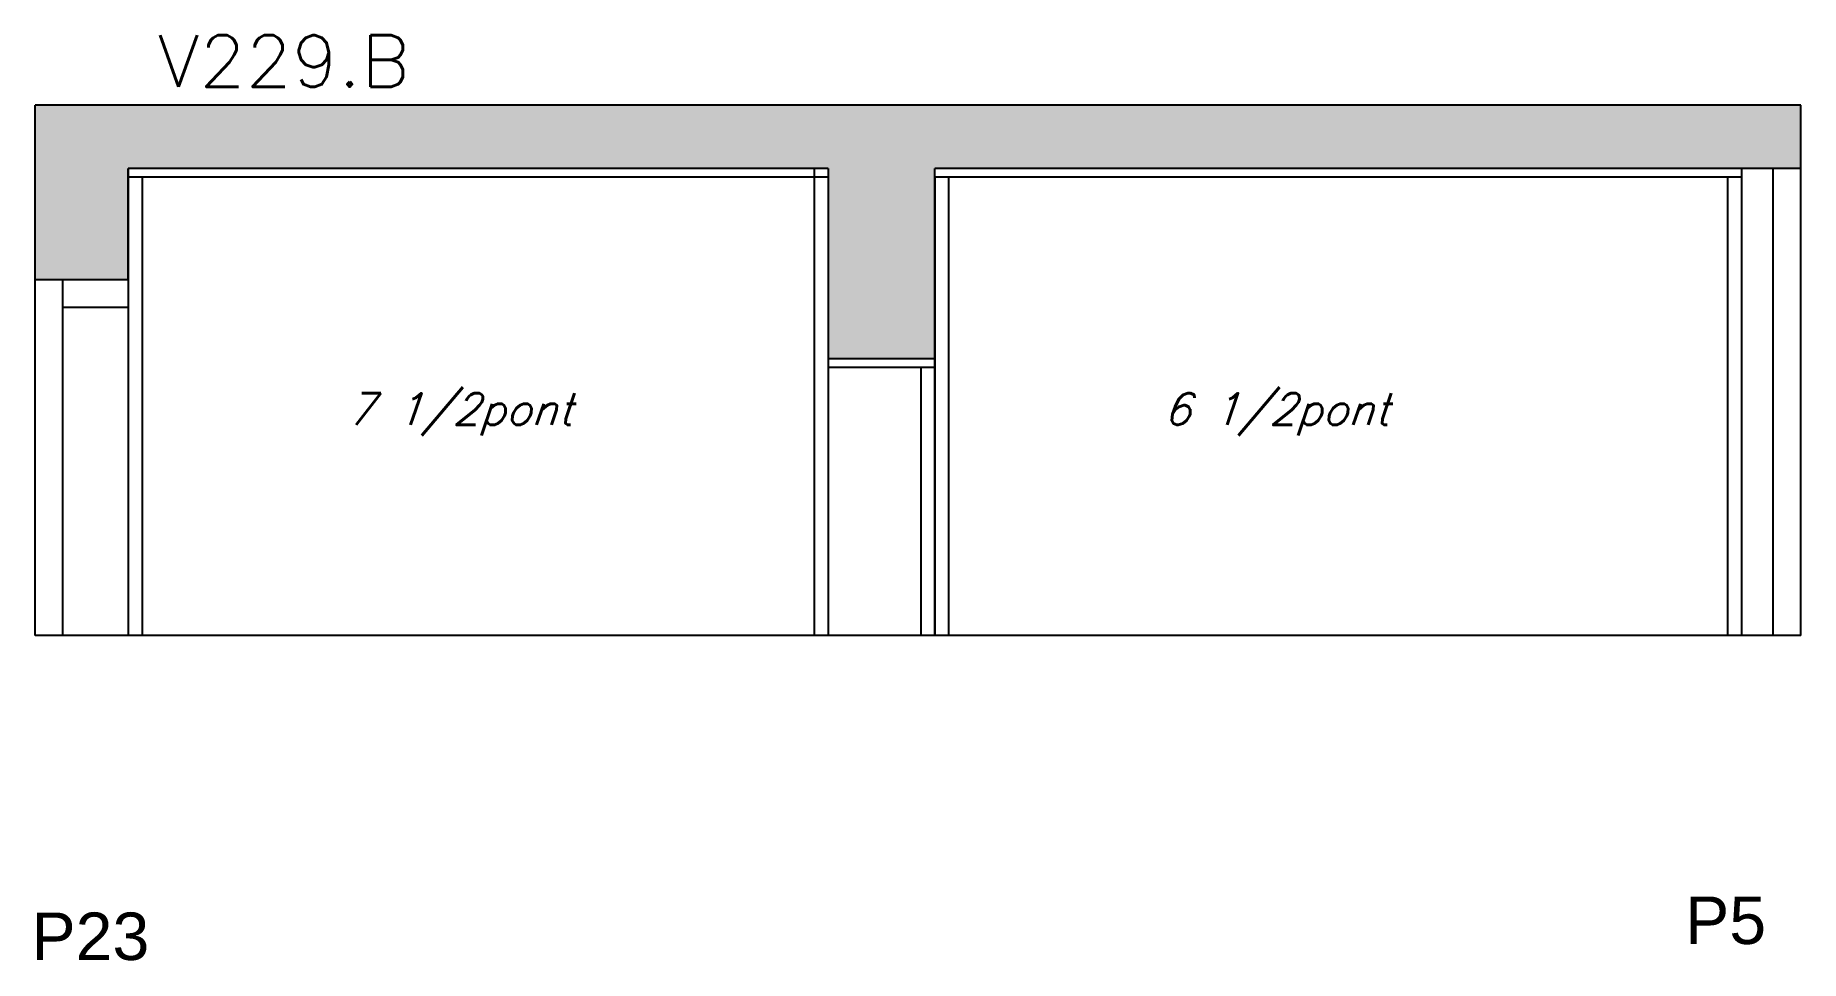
# Model space of a CAD drawing. Header units: millimetres. Extents: x 3389 to 3836, y 4050 to 4284.
import ezdxf

# ---------------------------------------------------------------- set-up
doc = ezdxf.new("R2010")
doc.units = ezdxf.units.MM
for name, color, linetype in [('5', 5, 'Continuous'), ('COTA', 241, 'Continuous'), ('Painéis', 200, 'Continuous'), ('SARR_2.2x7', 40, 'Continuous'), ('SARR_3.5x7', 81, 'Continuous'), ('texto', 7, 'Continuous')]:
    doc.layers.add(name, color=color, linetype=linetype)
doc.layers.add('Texto Seção', color=7, linetype='Continuous', lineweight=15)
doc.styles.add('REGUA-120', font='ROMANS.shx', dxfattribs={"height": 15})
doc.styles.add('Romans', font='romans.shx')
doc.styles.get("Standard").update_dxf_attribs({"font": 'arial.ttf'})

msp = doc.modelspace()

# ---------------------------------------------------------------- hatches: boundary and pattern name
at = {"layer": 'COTA', "linetype": 'ByBlock'}
h = msp.add_hatch(dxfattribs=at)
h.set_pattern_fill('AR-CONC', color=256, scale=0.03)
h.set_pattern_definition([(50, (-127629.9275, -29631.338), (5.46554007, -0.47817257), [0.5715, -6.2865]), (355, (-127629.9275, -29631.338), (-1.05730264, 5.73170536), [0.4572, -5.02921753]), (100.4514447, (-127629.472, -29631.3777), (4.40823741, 5.25353256), [0.48570026, -5.34270734]), (46.1842, (-127629.9275, -29629.814), (8.13237123, -1.26126984), [0.85725, -9.42975]), (96.6355576, (-127629.25, -29629.919), (7.122124, 7.42278374), [0.7285507, -8.01406824]), (351.184151, (-127629.9275, -29629.814), (7.122124, 7.42278374), [0.685799, -7.54379196]), (21, (-127629.1655, -29630.195), (4.54843174, -3.06795595), [0.5715, -6.2865]), (326, (-127629.1655, -29630.195), (1.85406085, 5.52563898), [0.4572, -5.0292]), (71.451445, (-127628.7864, -29630.4505), (6.40249258, 2.45768307), [0.48570026, -5.34269813]), (37.5, (-127629.9275, -29631.3378), (0.092658098, 2.536651166), [0, -4.96824, 0, -5.1054, 0, -5.04825]), (7.5, (-127629.9275, -29631.3378), (2.004589875, 3.005417245), [0, -2.91084, 0, -4.85394, 0, -1.92405]), (327.5, (-127631.6267, -29631.3378), (4.067717855, -0.17186232), [0, -1.905, 0, -5.9436, 0, -7.8867]), (317.5, (-127632.3887, -29631.3378), (4.44387544, 0.76279473), [0, -2.4765, 0, -3.94716, 0, -5.6007])])
h.paths.add_polyline_path([(3835.74, 4250.62), (3835.74, 4266.62), (3389.24, 4266.62), (3389.24, 4222.62), (3412.74, 4222.62), (3412.74, 4250.62), (3589.74, 4250.62), (3589.74, 4202.62), (3616.74, 4202.62), (3616.74, 4250.62)])

# ---------------------------------------------------------------- linework, layer by layer
for p, q in [((3835.74, 4266.62), (3389.24, 4266.62)), ((3389.24, 4222.62), (3389.24, 4266.62)), ((3835.74, 4250.62), (3835.74, 4266.62))]:
    msp.add_line(p, q, dxfattribs=at)
at = {"layer": 'Painéis', "linetype": 'ByBlock'}
for p, q in [((3589.74, 4250.62), (3412.74, 4250.62)), ((3835.74, 4250.62), (3616.74, 4250.62)), ((3616.74, 4132.62), (3616.74, 4250.62)), ((3835.74, 4132.62), (3835.74, 4250.62)), ((3389.24, 4132.62), (3389.24, 4222.62)), ((3835.74, 4132.62), (3389.24, 4132.62))]:
    msp.add_line(p, q, dxfattribs=at)
at = {"layer": 'Painéis'}
for p, q in [((3412.74, 4222.62), (3412.74, 4250.62)), ((3589.74, 4250.62), (3589.74, 4202.62)), ((3389.24, 4222.62), (3412.74, 4222.62)), ((3589.74, 4202.62), (3616.74, 4202.62))]:
    msp.add_line(p, q, dxfattribs=at)
at = {"layer": 'SARR_2.2x7', "linetype": 'Continuous'}
for p, q in [((3589.74, 4248.42), (3412.74, 4248.42)), ((3820.74, 4248.42), (3616.74, 4248.42)), ((3828.74, 4132.62), (3828.74, 4250.62)), ((3396.24, 4132.62), (3396.24, 4222.62)), ((3396.24, 4215.62), (3412.74, 4215.62)), ((3589.74, 4200.42), (3616.74, 4200.42))]:
    msp.add_line(p, q, dxfattribs=at)
at = {"layer": 'SARR_3.5x7'}
for p, q in [((3412.74, 4250.62), (3412.74, 4132.62)), ((3416.24, 4248.42), (3416.24, 4132.62)), ((3586.24, 4250.42), (3586.24, 4132.62)), ((3589.74, 4250.42), (3589.74, 4132.62)), ((3616.74, 4248.42), (3616.74, 4132.62)), ((3620.24, 4248.42), (3620.24, 4132.62)), ((3817.24, 4248.42), (3817.24, 4132.62)), ((3820.74, 4250.62), (3820.74, 4132.62)), ((3613.24, 4200.42), (3613.24, 4132.62)), ((3616.74, 4132.62), (3613.24, 4132.62)), ((3620.24, 4132.62), (3616.74, 4132.62)), ((3820.74, 4132.62), (3817.24, 4132.62))]:
    msp.add_line(p, q, dxfattribs=at)

# ---------------------------------------------------------------- texts
at = {"layer": '5', "linetype": 'Continuous'}
for s, rotation, p in [('P5', 0, (3806.5, 4054.61)), ('P23', 360, (3388.26, 4050.57))]:
    msp.add_text(s, height=12, rotation=rotation, dxfattribs=at).set_placement(p)
at = {"layer": 'texto', "color": 2, "char_height": 8, "attachment_point": 5, "style": 'Romans'}
for s, insert in [('{\\Q19;\\C256;7 1/2pont}', (3496.64, 4188.5)), ('{\\Q19;\\C256;6 1/2pont}', (3703.18, 4188.5))]:
    msp.add_mtext(s, dxfattribs=dict(at, insert=insert))
at = {"layer": 'Texto Seção', "style": 'REGUA-120', "width": 1.05}
msp.add_text('V229.B', height=13, dxfattribs=at).set_placement((3420.2, 4271.3))

doc.saveas('drawing.dxf')
